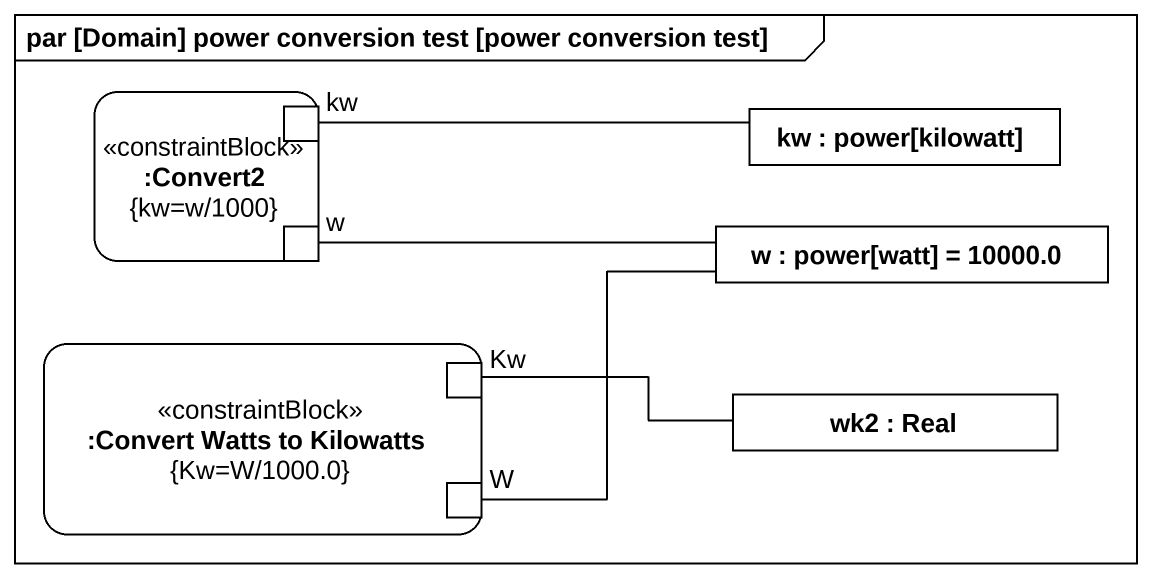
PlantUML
@startuml
mainframe par [Domain] power conversion test [power conversion test]
rectangle ":Convert2\n{kw=w/1000}" as Convert2 <<constraintBlock>> {
  port kw
  port w
}
rectangle "kw : power[kilowatt]" as kw_2
rectangle "w : power[watt] = 10000.0" as w_2
rectangle ":Convert Watts to Kilowatts\n{Kw=W/1000.0}" as Convert_Watts_to_Kilowatts <<constraintBlock>> {
  port Kw
  port W
}
rectangle "wk2 : Real" as wk2
kw -right- kw_2
w -right- w_2
Kw -right- wk2
W -right- w_2
@enduml
